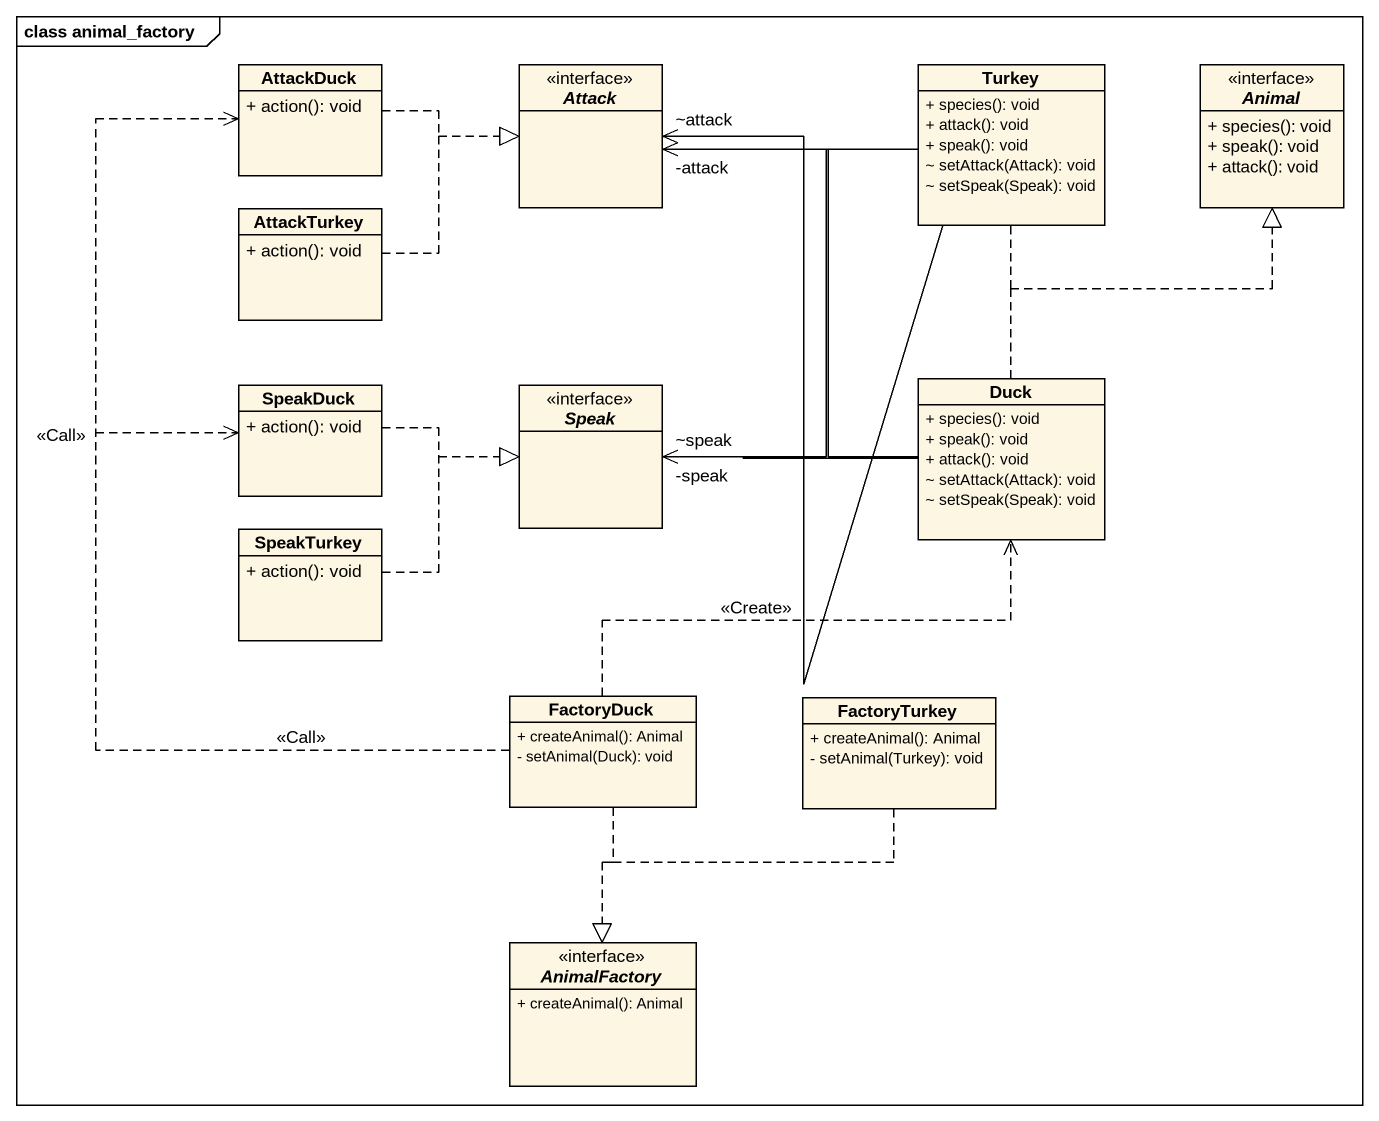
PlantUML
@startuml
mainframe class animal_factory
hide circle
hide empty members
skinparam classAttributeIconSize 0
class AttackDuck {
  + action(): void
}
interface Attack
class Turkey {
  + species(): void
  + attack(): void
  + speak(): void
  ~ setAttack(Attack): void
  ~ setSpeak(Speak): void
}
interface Animal <<interface>> {
  + species(): void
  + speak(): void
  + attack(): void
}
class AttackTurkey {
  + action(): void
}
class SpeakDuck {
  + action(): void
}
interface Speak
class Duck {
  + species(): void
  + speak(): void
  + attack(): void
  ~ setAttack(Attack): void
  ~ setSpeak(Speak): void
}
class SpeakTurkey {
  + action(): void
}
class FactoryDuck {
  + createAnimal(): Animal
  - setAnimal(Duck): void
}
class FactoryTurkey {
  + createAnimal(): Animal
  - setAnimal(Turkey): void
}
interface AnimalFactory <<interface>> {
  + createAnimal(): Animal
}
AttackDuck .right.|> Attack
Turkey -left-> "~attack" Attack
Turkey .right.|> Animal
Turkey --> "~speak" Speak
AttackTurkey .right.|> Attack
SpeakDuck .right.|> Speak
Duck -up-> "-attack" Attack
Duck .up.|> Animal
Duck -left-> "-speak" Speak
SpeakTurkey .right.|> Speak
FactoryDuck .up.> AttackDuck : <<Call>>
FactoryDuck .up.> SpeakDuck : <<Call>>
FactoryDuck .up.> Duck : <<Create>>
FactoryDuck ..|> AnimalFactory
FactoryTurkey ..|> AnimalFactory
@enduml
